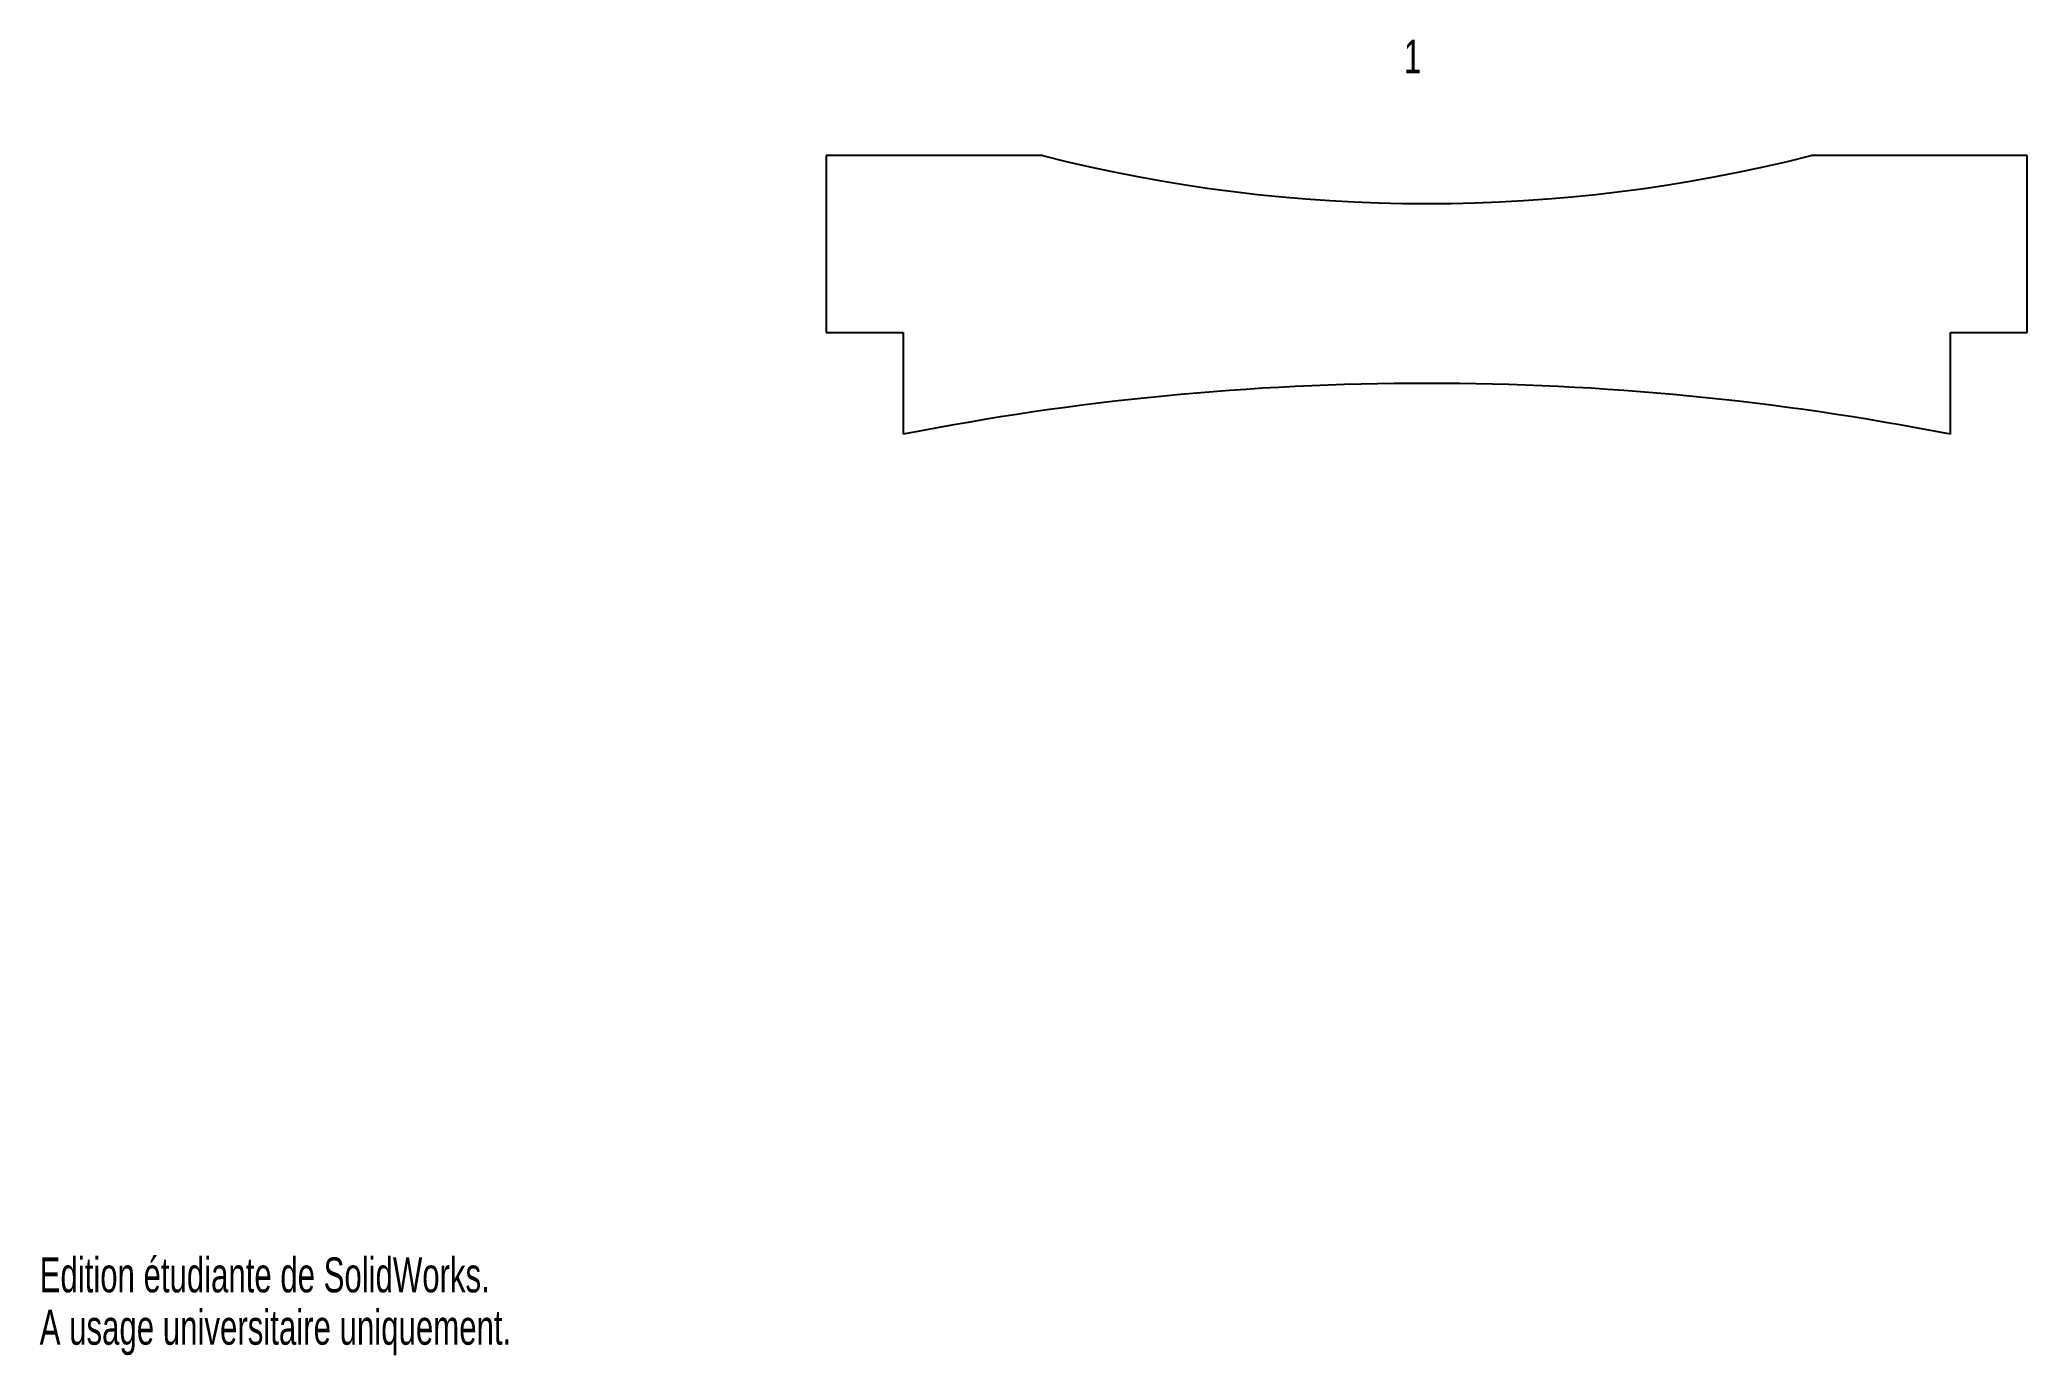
# Model space of a CAD drawing. Extents: x 0 to 207, y 0 to 137.
import ezdxf
from ezdxf.enums import TextEntityAlignment as Align

# ---------------------------------------------------------------- set-up
doc = ezdxf.new("R2010")
doc.units = 0
doc.layers.get('0').update_dxf_attribs({"linetype": 'CONTINUOUS'})

msp = doc.modelspace()

# ---------------------------------------------------------------- linework, layer by layer
at = {"color": 7, "linetype": 'CONTINUOUS'}
for p, q in [((81.87, 124.83), (81.87, 106.43)), ((104.37, 124.83), (81.87, 124.83)), ((206.87, 124.83), (184.37, 124.83)), ((206.87, 106.43), (206.87, 124.83)), ((81.87, 106.43), (89.87, 106.43)), ((89.87, 106.43), (89.87, 95.83)), ((198.87, 106.43), (206.87, 106.43)), ((198.87, 95.83), (198.87, 106.43))]:
    msp.add_line(p, q, dxfattribs=at)
for centre, radius, start, end in [((144.37, 282.33), 162.5, 255.75, 284.25), ((144.37, -181.68), 282.81, 78.8892, 101.1108)]:
    msp.add_arc(centre, radius, start, end, dxfattribs=at)

# ---------------------------------------------------------------- texts
for s, height, width, p in [('1', 3.5, 0.7, (141.98, 132.33)), ('Edition étudiante de SolidWorks.', 3.633, 0.667188, (0, 5.45)), ('A usage universitaire uniquement.', 3.633, 0.668182, (0, 0))]:
    msp.add_text(s, height=height, dxfattribs=dict(at, width=width)).set_placement(p, align=Align.BOTTOM_LEFT)

doc.saveas('drawing.dxf')
